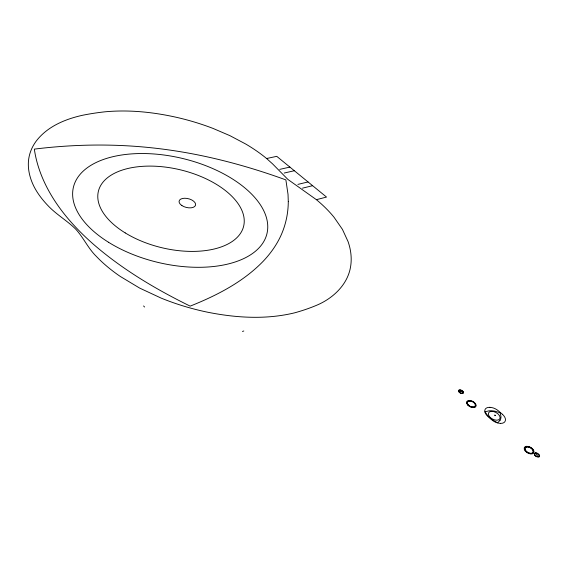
<?xml version="1.0" encoding="UTF-8"?>
<svg xmlns="http://www.w3.org/2000/svg" width="568" height="568" viewBox="0 0 568 568"><rect width="100%" height="100%" fill="white"/><g stroke="black" fill="none" stroke-linecap="round" stroke-linejoin="round"><path stroke-width="0.85" d="M461.394 390.443L461.386 390.415A0.824 0.483 26.3 0 0 461.287 390.124L461.145 390.067A0.873 0.511 26.3 0 0 460.989 390.251L460.989 390.287M460.648 393.02L460.648 392.999A0.831 0.483 26.4 0 0 460.747 393.312L460.896 393.368A0.88 0.511 26.3 0 0 461.053 393.184L461.046 393.162M533.167 451.681L533.203 451.539A1.647 0.959 30.1 0 0 533.636 451.574L533.643 451.51A1.647 0.966 30.1 0 0 533.196 451.205L533.125 451.035A1.64 0.959 30 0 0 533.544 450.992L533.522 450.864M537.129 456.636L537.129 456.58A0.944 0.554 30.4 0 1 536.98 456.85L536.824 456.793A0.887 0.525 30.4 0 1 536.696 456.459L536.703 456.466M467.457 402.535L467.393 402.662A1.562 0.923 26.9 0 0 466.981 402.627L466.967 402.733A1.562 0.916 26.8 0 0 467.393 402.968L467.45 403.124A1.562 0.923 26.9 0 0 467.031 403.159L467.038 403.273M524.583 448.223L524.605 448.116A1.64 0.966 29.9 0 1 525.059 448.202L525.116 448.053A1.64 0.959 29.8 0 1 524.754 447.747L524.789 447.641A1.64 0.966 29.9 0 1 525.251 447.783M536.036 456.083L536.043 456.068A0.887 0.525 30.4 0 0 536.029 456.395L536.171 456.487M537.868 453.896L537.882 453.867A0.887 0.518 30.3 0 0 537.882 453.569L537.74 453.477A0.937 0.547 30.3 0 0 537.491 453.612L537.477 453.647M536.781 453.385L536.788 453.349A0.937 0.547 30.3 0 1 536.93 453.122M533.061 452.135L533.132 452.014A1.647 0.966 30.1 0 0 533.586 452.114L533.629 452.007A1.647 0.966 30.2 0 0 533.21 451.716L533.21 451.716M475.167 406.702L475.21 406.674A1.569 0.923 27.2 0 0 474.919 406.347L474.99 406.219A1.562 0.916 27.2 0 0 475.444 406.368L475.494 406.333A1.569 0.923 27.2 0 0 475.175 405.985L475.217 405.843A1.562 0.916 27.1 0 0 475.657 405.935L475.707 405.843A1.569 0.923 27.2 0 0 475.317 405.566L475.302 405.559M536.419 456.352L536.448 456.31A0.944 0.554 30.3 0 1 536.164 456.48M533.444 452.547L533.423 452.589A1.647 0.966 30.1 0 1 532.954 452.447L532.848 452.561A1.647 0.966 30.2 0 1 533.174 452.902L533.146 452.959A1.647 0.966 30.1 0 1 532.649 452.795L532.5 452.888A1.647 0.973 30.2 0 1 532.77 453.243L532.67 453.314A1.647 0.966 30.1 0 1 532.23 453.065L532.23 453.058M462.011 390.763L462.018 390.748A0.824 0.483 26.3 0 0 462.047 390.486L461.983 390.443A0.873 0.511 26.3 0 0 461.656 390.521L461.628 390.557M460.023 392.665L460.016 392.68A0.831 0.483 26.4 0 0 459.988 392.942L460.123 393.028A0.88 0.511 26.3 0 0 460.378 392.914L460.407 392.878M467.215 401.789L467.272 401.704A1.562 0.916 26.9 0 1 467.72 401.846L467.734 401.853M535.454 455.614L535.468 455.607A0.887 0.525 30.4 0 0 535.312 455.863L535.432 455.976A0.944 0.554 30.3 0 0 535.766 455.934L535.794 455.912M538.443 454.357L538.471 454.336A0.887 0.518 30.3 0 0 538.599 454.102L538.478 453.988A0.944 0.547 30.3 0 0 538.144 454.031L538.13 454.045M459.505 392.232L459.498 392.24A0.831 0.483 26.3 0 0 459.327 392.46M462.529 391.196L462.551 391.182A0.824 0.483 26.3 0 0 462.7 390.976L462.593 390.869A0.873 0.511 26.4 0 0 462.26 390.898L462.253 390.912M474.585 406.567L474.692 406.546A1.562 0.916 27.2 0 0 475.111 406.738M468.209 401.484L468.06 401.54A1.562 0.916 26.9 0 0 467.627 401.349L467.57 401.377A1.555 0.916 26.8 0 0 467.819 401.732L467.833 401.739M538.57 456.58L538.592 456.601A0.887 0.518 30.4 0 0 539.018 456.85L539.117 456.8M534.9 453.108L534.85 453.136A0.937 0.547 30.2 0 0 535.02 453.477L535.084 453.534M525.443 446.98L525.549 446.924A1.64 0.966 29.8 0 1 525.989 447.172L526.167 447.13M459.768 392.524L459.817 392.502A0.88 0.511 26.3 0 1 459.434 392.552L459.313 392.452M459.058 390.067L459.164 390.017A0.831 0.483 26.2 0 1 459.54 390.237L459.555 390.251M474.784 406.972L474.678 407.022A1.562 0.923 27.2 0 1 474.259 406.787L474.145 406.787A1.569 0.923 27.1 0 1 474.245 407.171L474.124 407.213A1.569 0.923 27.2 0 1 473.74 406.936L473.74 406.936M532.117 453.065L532.053 453.122A1.654 0.973 30.1 0 1 532.244 453.484L532.188 453.52A1.647 0.966 30.2 0 1 531.712 453.243L531.513 453.243A1.654 0.973 30.1 0 1 531.627 453.626L531.47 453.64A1.647 0.966 30.2 0 1 531.123 453.328L530.902 453.292A1.654 0.973 30.1 0 1 530.938 453.654L530.853 453.662M242.465 331.449L243.807 330.988M535.042 455.075L535.028 455.082A0.887 0.525 30.3 0 0 534.758 455.245M538.869 454.883L538.904 454.876A0.887 0.518 30.3 0 0 539.153 454.719L539.075 454.599A0.944 0.554 30.4 0 0 538.684 454.542L538.663 454.549M459.114 391.764L459.136 391.757A0.831 0.483 26.3 0 0 458.837 391.899L458.909 392.005A0.88 0.511 26.3 0 0 459.285 392.069L459.349 392.055M462.899 391.671L462.934 391.664A0.831 0.483 26.3 0 0 463.19 391.529L463.126 391.423A0.88 0.511 26.4 0 0 462.75 391.366L462.686 391.373M316.39 199.673L326.515 197.06L276.751 156.342L266.598 158.515A132.188 68.33 13.4 0 0 245.639 143.981L229.898 135.653L213.099 128.446A142.163 73.975 13.3 0 0 177.393 117.533C153.75 112.152 129.305 109.56 105.094 111.797A223.451 122.695 14.9 0 0 82.325 115.318C64.951 119.202 47.158 126.628 36.125 141.219A141.503 73.4 13.4 0 0 28.4 161.873C27.896 170.237 30.076 178.522 33.725 186.006A133.047 69.069 13.2 0 0 47.648 205.296C56.062 214.399 67.059 220.519 75.8 229.245C83.524 237.637 88.139 248.436 96.39 256.438A138.23 75.686 14.9 0 0 120.331 276.481L139.721 288.125L161.142 298.101A146.579 79.797 15.1 0 0 207.434 312.173C236.082 317.91 266.115 319.805 294.721 312.805A216.188 113.408 13.3 0 0 317.846 304.746C333.899 297.653 348.283 283.773 350.733 265.725A147.254 80.464 14.9 0 0 348.077 241.62L342.426 229.358L334.019 217.232A137.349 74.813 15.2 0 0 316.39 199.673L287.877 179.417L272.555 163.868L266.598 158.515M302.474 188.171L312.613 185.686M297.902 184.394L308.041 181.945M284.178 173.048L294.323 170.727M279.733 169.378L289.886 167.091M526.699 447.002L526.5 447.002A1.64 0.966 29.8 0 0 526.11 446.718L525.968 446.746A1.64 0.959 29.8 0 0 526.153 447.108M468.998 401.15L469.196 401.15A1.555 0.916 26.9 0 1 469.111 400.802L469.253 400.781M462.26 393.56L462.402 393.546A0.88 0.511 26.4 0 0 462.316 393.269L462.309 393.269M500.401 423.394L502.062 423.281A8.229 4.807 28.1 0 0 503.461 422.805A14.115 8.236 27.9 0 0 504.15 422.407A8.229 4.8 28.1 0 0 504.767 421.832L505.328 420.767A9.145 5.339 28.1 0 0 502.382 414.25M489.879 407.313L488.231 407.419A8.186 4.778 27.8 0 0 487.266 407.682A14.157 8.264 28.1 0 0 486.527 408.03A8.193 4.778 27.8 0 0 485.512 408.811L484.923 409.855A9.109 5.311 27.9 0 0 487.784 416.33L491.774 419.823A9.145 5.339 28.1 0 0 500.387 423.373M458.923 391.281L458.944 391.281A0.831 0.483 26.3 0 0 458.561 391.324L458.589 391.423A0.873 0.511 26.3 0 0 458.965 391.565L459.043 391.579M463.09 392.147L463.133 392.147A0.831 0.483 26.4 0 0 463.474 392.105L463.445 391.998A0.88 0.511 26.4 0 0 463.069 391.863L463.041 391.863M531.932 449.018L531.946 449.018A1.647 0.959 30.1 0 1 532.365 449.025M475.331 405.41L475.317 405.41A1.562 0.916 27.1 0 0 475.743 405.445M469.8 400.774L469.956 400.788A1.555 0.916 26.9 0 1 470.233 401.107L470.446 401.164A1.555 0.916 26.9 0 1 470.524 400.866L470.695 400.887A1.555 0.916 26.9 0 1 470.907 401.221L471.12 401.306M525.755 450.672L525.79 450.672A1.647 0.966 29.9 0 1 525.322 450.601L525.258 450.53A1.647 0.973 30 0 1 525.506 450.303L525.421 450.119A1.64 0.966 29.9 0 1 524.946 449.984L524.896 449.913A1.647 0.973 30 0 1 525.208 449.75M534.857 454.861L534.928 454.876A0.944 0.554 30.3 0 1 534.46 454.712L534.403 454.585M536.107 452.93L536.27 452.952A0.887 0.518 30.2 0 1 536.519 453.285L536.526 453.321M530.242 453.25L530.462 453.3A1.647 0.966 30.2 0 0 530.76 453.647M527.963 446.995L527.75 446.945A1.64 0.959 29.8 0 0 527.452 446.604L527.289 446.583A1.64 0.959 29.9 0 0 527.31 446.91M472.285 406.922L472.498 406.972A1.569 0.923 27.2 0 0 472.768 407.299L472.931 407.32A1.569 0.923 27.1 0 0 472.931 407.007L473.137 406.993A1.569 0.923 27.2 0 0 473.471 407.299L473.627 407.299A1.569 0.923 27.1 0 0 473.542 406.972M539.004 455.089L539.06 455.096A0.944 0.554 30.4 0 1 539.458 455.252M472.193 407.235L472.036 407.206A1.569 0.923 27.2 0 1 471.816 406.865L471.603 406.787A1.569 0.923 27.1 0 1 471.447 407.05M530.008 453.562L530.171 453.591A1.647 0.973 30.1 0 0 530.228 453.285M532.784 450.105L532.798 450.112A1.647 0.966 30.1 0 1 533.245 450.239M528.467 447.087L528.659 447.13A1.64 0.959 29.9 0 1 528.801 446.846L528.985 446.895M534.779 454.052L534.758 454.045A0.887 0.518 30.3 0 0 534.325 453.988M539.139 455.912L539.188 455.926A0.887 0.518 30.4 0 0 539.586 455.969L539.6 455.863A0.944 0.554 30.4 0 0 539.224 455.635L539.195 455.628M458.937 390.841L458.965 390.848A0.831 0.483 26.3 0 0 458.525 390.784L458.511 390.827A0.873 0.511 26.2 0 0 458.852 391.082L458.93 391.111M463.076 392.58L463.126 392.595A0.831 0.483 26.4 0 0 463.516 392.644L463.531 392.552A0.88 0.511 26.4 0 0 463.183 392.346L463.112 392.318M529.546 453.115L529.766 453.186A1.654 0.973 30.1 0 0 530.001 453.548M471.426 407.057L471.27 407A1.569 0.923 27.1 0 1 471.12 406.667L470.915 406.56A1.569 0.923 27 0 1 470.68 406.78L470.503 406.709A1.569 0.923 27.1 0 1 470.432 406.39L470.24 406.262A1.569 0.923 27 0 1 469.935 406.425L469.764 406.34A1.569 0.923 27.1 0 1 469.779 406.035L469.601 405.893M536.923 453.115L537.087 453.172A0.887 0.518 30.2 0 1 537.214 453.505L537.207 453.52M528.829 452.881L529.049 452.98A1.654 0.973 30.1 0 0 529.213 453.342L529.383 453.406A1.647 0.973 30.1 0 0 529.525 453.136M525.251 447.79L525.35 447.655A1.64 0.959 29.8 0 1 525.038 447.328L525.109 447.236A1.64 0.966 29.8 0 1 525.57 447.442L525.698 447.343A1.64 0.959 29.8 0 1 525.45 447.002M525.166 449.565L525.151 449.558A1.64 0.966 29.8 0 1 524.697 449.373L524.64 449.231M459.157 390.486L459.136 390.472A0.831 0.483 26.2 0 0 458.731 390.337L458.667 390.408A0.873 0.511 26.2 0 0 458.951 390.663L459.022 390.706M462.863 392.935L463.374 393.02A0.88 0.511 26.4 0 0 463.09 392.765L463.034 392.736M475.317 405.098L475.331 405.105A1.562 0.916 27.2 0 1 475.743 405.325M534.964 453.647L534.914 453.626A0.887 0.518 30.3 0 0 534.495 453.484L534.431 453.562A0.937 0.554 30.2 0 0 534.751 453.846L534.822 453.889M539.004 456.338L538.975 456.324A0.738 0.433 30.4 0 0 539.28 456.452L539.486 456.402A0.944 0.554 30.4 0 0 539.167 456.118L539.096 456.076M534.772 454.35L534.744 454.343A0.937 0.554 30.2 0 1 534.318 454.095M467.414 402.506L467.443 402.52A1.555 0.916 26.8 0 1 467.038 402.25L467.052 402.137A1.562 0.923 26.9 0 1 467.5 402.222L467.57 402.094A1.555 0.916 26.8 0 1 467.223 401.803M527.629 452.291L527.452 452.178A1.647 0.973 30 0 1 527.09 452.291L526.919 452.185A1.647 0.973 30.1 0 1 526.99 451.887M530.739 448.06L530.562 447.946A1.64 0.959 29.9 0 0 530.54 447.598L530.384 447.492A1.64 0.959 30 0 0 530.1 447.662L529.88 447.584A1.64 0.959 29.9 0 0 529.774 447.208L529.603 447.123A1.64 0.959 29.9 0 0 529.397 447.343M462.466 393.162L462.501 393.198A0.831 0.483 26.4 0 0 462.877 393.404L462.984 393.368A0.88 0.511 26.4 0 0 462.792 393.084M531.265 448.053L531.115 447.946A1.64 0.959 30 0 0 530.775 448.053M535.347 453.378L535.326 453.363A0.887 0.518 30.2 0 0 534.9 453.122M473.698 402.605L473.542 402.485A1.555 0.916 27 0 0 473.634 402.201L473.499 402.087A1.562 0.916 27.1 0 0 473.151 402.18L472.945 402.08A1.555 0.916 26.9 0 0 472.952 401.761L472.803 401.661A1.562 0.916 27 0 0 472.512 401.81M526.99 451.851L526.827 451.723A1.647 0.966 29.9 0 1 526.415 451.773L526.259 451.652A1.647 0.973 30 0 1 526.408 451.397L526.238 451.212A1.647 0.966 29.9 0 1 525.819 451.205M531.357 448.507L531.194 448.379A1.64 0.959 29.9 0 0 531.265 448.067M469.019 405.474L469.168 405.595A1.569 0.923 27.1 0 0 469.076 405.886L469.218 405.992A1.562 0.923 27 0 0 469.558 405.9M502.346 414.271L498.377 410.82A9.109 5.311 27.9 0 0 489.921 407.327M527.097 446.931L527.111 446.945A1.64 0.959 29.8 0 0 526.749 446.604L526.593 446.611A1.64 0.959 29.8 0 0 526.692 446.959M469.594 401.093L469.608 401.1A1.555 0.916 26.8 0 0 469.267 400.788M533.068 452.156L533.082 452.163A1.647 0.966 30.2 0 1 533.458 452.483M531.925 448.578L531.797 448.464A1.64 0.959 30 0 0 531.399 448.507M538.847 456.445L538.869 456.466A0.944 0.554 30.4 0 1 539.11 456.8M459.306 390.394L459.278 390.365A0.873 0.511 26.3 0 1 459.072 390.067M143.576 305.953L144.584 307.018M535.865 453.25L535.887 453.264A0.887 0.518 30.2 0 0 535.51 452.937M538.031 456.7L538.066 456.736A0.887 0.518 30.4 0 0 538.407 457.027L538.542 457.02A0.944 0.554 30.4 0 0 538.436 456.707L538.386 456.644M460.101 390.166L460.108 390.18A0.824 0.483 26.2 0 0 459.775 389.882L459.64 389.889A0.873 0.511 26.3 0 0 459.725 390.159L459.76 390.216M461.926 393.255L461.954 393.29A0.831 0.483 26.4 0 0 462.267 393.553M532.386 449.032L532.5 449.153A1.64 0.959 30 0 1 532.28 449.366M474.678 403.102L474.784 403.216A1.555 0.916 27 0 1 474.55 403.408M532.259 449.394L532.415 449.551A1.647 0.966 30.1 0 1 532.862 449.622L532.969 449.764A1.64 0.959 30 0 1 532.685 449.92M474.529 403.429L474.692 403.578A1.562 0.916 27.1 0 1 475.111 403.649M468.131 404.572L468.053 404.494A1.562 0.923 26.9 0 1 467.606 404.423L467.507 404.295A1.562 0.923 27 0 1 467.798 404.153L467.734 403.983A1.562 0.916 26.9 0 1 467.272 403.855L467.194 403.72A1.562 0.923 27 0 1 467.549 403.635M525.812 450.687L525.925 450.836A1.647 0.973 30 0 0 525.691 451.063M534.744 455.238L534.836 455.366A0.944 0.554 30.3 0 0 535.226 455.422M528.439 447.059L528.453 447.073A1.64 0.959 29.8 0 0 528.212 446.704L528.034 446.661A1.64 0.959 29.9 0 0 527.977 446.959M535.532 453.321L535.51 453.278A0.937 0.547 30.2 0 1 535.39 452.952M474.536 406.617L474.543 406.624A1.569 0.923 27.2 0 1 474.777 406.958M475.132 403.656L475.21 403.777A1.562 0.916 27 0 1 474.919 403.919L475.004 404.089A1.562 0.916 27.1 0 1 475.444 404.217L475.522 404.352A1.562 0.916 27.1 0 1 475.175 404.43L475.217 404.601A1.562 0.916 27.2 0 1 475.657 404.778L475.707 404.913A1.562 0.916 27.1 0 1 475.317 404.934M537.392 456.644L537.406 456.686A0.887 0.525 30.4 0 0 537.662 457.013L537.811 457.034A0.944 0.554 30.4 0 0 537.825 456.757L537.811 456.736M460.726 390.223L460.74 390.237A0.824 0.483 26.3 0 0 460.506 389.911L460.364 389.889A0.873 0.511 26.3 0 0 460.321 390.131L460.336 390.166M461.301 393.191L461.315 393.226A0.831 0.483 26.4 0 0 461.535 393.525L461.677 393.546A0.88 0.511 26.4 0 0 461.72 393.305L461.706 393.283M533.267 450.246L533.331 450.381A1.64 0.959 30 0 1 532.983 450.474L533.04 450.665A1.647 0.966 30.1 0 1 533.501 450.85M539.458 455.245L539.508 455.373A0.887 0.518 30.4 0 1 539.16 455.43M467.585 403.628L467.485 403.465A1.562 0.916 26.9 0 1 467.059 403.287M524.555 448.649L524.555 448.77A1.64 0.966 29.8 0 0 525.002 449.018L525.073 449.189A1.647 0.966 29.9 0 0 524.654 449.231M468.188 401.448A1.555 0.916 26.9 0 1 467.961 401.129L468.067 401.065A1.562 0.916 26.8 0 1 468.479 401.299L468.664 401.271A1.555 0.916 26.9 0 1 468.493 400.916L468.621 400.873A1.555 0.916 26.8 0 1 468.998 401.15M468.16 404.672A1.569 0.923 27 0 0 467.933 404.849L468.032 404.977A1.562 0.923 26.9 0 0 468.451 404.998L468.635 405.133A1.569 0.923 27 0 0 468.458 405.389L468.579 405.509A1.562 0.923 26.9 0 0 468.969 405.474M472.271 406.951A1.569 0.923 27.1 0 1 472.207 407.228M474.656 403.095A1.562 0.916 27.1 0 0 474.259 403.081L474.081 402.939A1.555 0.916 27 0 0 474.252 402.691L474.131 402.57A1.562 0.916 27.1 0 0 473.74 402.605M472.285 401.697A1.555 0.916 26.9 0 0 472.221 401.391L472.058 401.306A1.555 0.916 27 0 0 471.838 401.505L471.625 401.455A1.555 0.916 26.9 0 0 471.468 401.1L471.298 401.036A1.555 0.916 27 0 0 471.142 401.278M469.807 401.079A1.555 0.916 26.9 0 1 469.793 400.788M524.598 448.237A1.64 0.966 29.8 0 0 524.995 448.514L525.002 448.685A1.647 0.966 29.9 0 0 524.569 448.649M527.636 452.327A1.647 0.973 30.1 0 0 527.651 452.646L527.807 452.746A1.647 0.973 30 0 0 528.091 452.582M528.332 452.696A1.654 0.973 30.1 0 0 528.418 453.037L528.588 453.122A1.647 0.973 30 0 0 528.801 452.902M531.925 448.592A1.64 0.959 29.9 0 1 531.776 448.834M528.993 446.91A1.64 0.959 29.8 0 1 529.149 447.25M536.093 453.207A0.937 0.547 30.3 0 1 536.121 452.937M534.417 454.599A0.887 0.518 30.3 0 1 534.758 454.535M495.459 415.52C494.188 416.358 494.458 414.001 495.459 415.52M288.288 201.519C288.239 213.334 285.711 225.113 280.777 235.862A290.504 147.538 8.5 0 1 263.005 261.457C242.898 282.147 216.685 295.545 190.174 306.131C156.058 289.353 123 269.807 94.153 244.886A259.796 129.994 17.3 0 1 63.325 212.808C48.862 194.27 37.701 172.594 34.336 149.121C68.345 144.897 102.758 143.86 136.931 146.459A332.791 212.077 14.3 0 1 186.141 152.685C220.121 158.706 253.456 168.1 285.874 179.893L288.026 194.391L288.288 201.519M461.351 391.799L460.691 391.572L461.351 391.799M537.307 455.131L536.632 454.776L537.307 455.131M499.961 420.462L497.582 422.833L492.74 420.057A18.275 10.586 28 0 1 487.706 415.641L485.001 411.807L488.956 410.849A18.559 10.891 28.3 0 1 494.976 411.204L500.074 412.695L500.955 416.401A18.304 10.735 27.6 0 1 499.968 420.462M108.538 242.273A99.514 53.406 13.5 0 0 266.491 235.344A99.514 53.406 13.5 0 0 135.532 153.672A99.514 53.406 13.5 0 0 108.538 242.273M181.881 205.545A8.47 4.487 14.1 0 0 195.477 205.403A8.47 4.487 14.1 0 0 184.692 198.246A8.47 4.487 14.1 0 0 181.881 205.545M125.23 232.916A74.692 40.03 13.5 0 0 243.388 227.157A74.692 40.03 13.5 0 0 144.421 166.232A74.692 40.03 13.5 0 0 125.23 232.916M467.762 405.048A5.105 3.003 27 0 0 475.849 406.489A5.105 3.003 27 0 0 470.481 400.603A5.105 3.003 27 0 0 467.762 405.048M489.545 416.742A6.383 3.728 28 0 0 499.677 419.049A6.383 3.728 28 0 0 493.436 411.53A6.383 3.728 28 0 0 489.545 416.742M525.194 450.9A5.375 3.152 30 0 0 533.643 452.994A5.375 3.152 30 0 0 528.467 446.491A5.375 3.152 30 0 0 525.194 450.9"/></g></svg>
